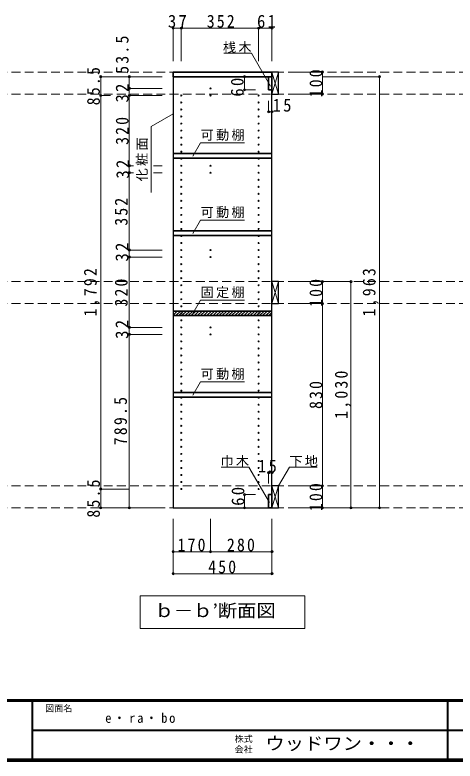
# Model space of a CAD drawing. Units: millimetres, scale not verified. Extents: x -3922 to 3878, y -2932 to 2722.
# Drawn here: x -100 to 1906, y -2864 to 533 of the extents above; entities that cross this region are included whole.
import ezdxf
from ezdxf.enums import TextEntityAlignment as Align

# ---------------------------------------------------------------- set-up
doc = ezdxf.new("R2010")
doc.units = ezdxf.units.MM
doc.header["$LTSCALE"] = 20
doc.header["$PDMODE"] = 32
doc.header["$PDSIZE"] = 10
doc.linetypes.add('DASHED2', pattern=[3, 2, -1])
for name, color, linetype, lineweight in [('0-2', 2, 'Continuous', 35), ('0-3_固定棚', 3, 'Continuous', 25), ('0-4_可動棚', 3, 'Continuous', 25), ('0-5_側板', 4, 'Continuous', 9), ('0-7_桟木・巾木', 2, 'Continuous', 35), ('0-8', 3, 'Continuous', 25), ('0-A_文字', 7, 'Continuous', 18), ('0-B_寸法', 7, 'Continuous', 9), ('0-C_ハッチ', 4, 'Continuous', 9), ('F-1_枠', 6, 'Continuous', 40)]:
    doc.layers.add(name, color=color, linetype=linetype, lineweight=lineweight)
doc.layers.add('F-A_文字', color=7, linetype='Continuous')
doc.styles.add('ＭＳ ゴシック', font='')
doc.styles.get('ＭＳ ゴシック').set_extended_font_data('MS Gothic')

msp = doc.modelspace()

# ---------------------------------------------------------------- linework, layer by layer
at = {"layer": '0-2'}
for p, q in [((621.15, 272.73), (1071.15, 272.73)), ((1071.15, 272.73), (1071.15, 251.73))]:
    msp.add_line(p, q, dxfattribs=at)
msp.add_lwpolyline([(1071.15, 251.73), (621.15, 251.73), (621.15, 272.73)], dxfattribs=at)
at = {"layer": '0-3_固定棚', "color": 2, "lineweight": 35}
for p, q in [((621.15, -815.27), (1071.15, -815.27)), ((621.15, -836.27), (1071.15, -836.27))]:
    msp.add_line(p, q, dxfattribs=at)
at = {"layer": '0-4_可動棚', "color": 2, "lineweight": 35}
for p, q in [((621.15, -98.27), (1071.15, -98.27)), ((621.15, -119.27), (1071.15, -119.27)), ((621.15, -450.27), (1071.15, -450.27)), ((621.15, -471.27), (1071.15, -471.27)), ((621.15, -1186.27), (1071.15, -1186.27)), ((621.15, -1207.27), (1071.15, -1207.27))]:
    msp.add_line(p, q, dxfattribs=at)
at = {"layer": '0-5_側板', "color": 3, "lineweight": 25}
for p, q in [((1071.15, 251.73), (621.15, 251.73)), ((1071.15, -1711.27), (1071.15, 251.73))]:
    msp.add_line(p, q, dxfattribs=at)
msp.add_lwpolyline([(621.15, 251.73), (621.15, -1711.27), (1071.15, -1711.27)], dxfattribs=at)
at = {"layer": '0-5_側板'}
for centre in [(791.15, 198.23), (658.15, 166.23), (658.15, 134.23), (791.15, 166.23), (1010.15, 166.23), (1010.15, 134.23), (658.15, 102.23), (1010.15, 102.23), (658.15, 70.23), (1010.15, 70.23), (658.15, 38.23), (1010.15, 38.23), (658.15, 6.23), (1010.15, 6.23), (658.15, -25.77), (1010.15, -25.77), (658.15, -57.77), (1010.15, -57.77), (658.15, -89.77), (1010.15, -89.77), (658.15, -121.77), (1010.15, -121.77), (658.15, -153.77), (791.15, -153.77), (1010.15, -153.77), (658.15, -185.77), (791.15, -185.77), (1010.15, -185.77), (658.15, -217.77), (1010.15, -217.77), (658.15, -249.77), (1010.15, -249.77), (658.15, -281.77), (1010.15, -281.77), (658.15, -313.77), (1010.15, -313.77), (658.15, -345.77), (1010.15, -345.77), (658.15, -377.77), (658.15, -409.77), (1010.15, -377.77), (1010.15, -409.77), (658.15, -441.77), (1010.15, -441.77), (658.15, -473.77), (1010.15, -473.77), (658.15, -505.77), (1010.15, -505.77), (658.15, -537.77), (791.15, -537.77), (1010.15, -537.77), (658.15, -569.77), (791.15, -569.77), (1010.15, -569.77), (658.15, -601.77), (1010.15, -601.77), (658.15, -633.77), (1010.15, -633.77), (658.15, -665.77), (1010.15, -665.77), (658.15, -697.77), (1010.15, -697.77), (658.15, -729.77), (1010.15, -729.77), (658.15, -761.77), (1010.15, -761.77), (658.15, -793.77), (1010.15, -793.77), (658.15, -825.77), (1010.15, -825.77), (658.15, -857.77), (1010.15, -857.77), (658.15, -889.77), (791.15, -889.77), (1010.15, -889.77), (658.15, -921.77), (791.15, -921.77), (1010.15, -921.77), (658.15, -953.77), (658.15, -985.77), (1010.15, -953.77), (1010.15, -985.77), (658.15, -1017.77), (1010.15, -1017.77), (658.15, -1049.77), (1010.15, -1049.77), (658.15, -1081.77), (1010.15, -1081.77), (658.15, -1113.77), (1010.15, -1113.77), (658.15, -1145.77), (1010.15, -1145.77), (658.15, -1177.77), (1010.15, -1177.77), (658.15, -1209.77), (1010.15, -1209.77), (658.15, -1241.77), (1010.15, -1241.77), (658.15, -1273.77), (1010.15, -1273.77), (658.15, -1305.77), (1010.15, -1305.77), (658.15, -1337.77), (1010.15, -1337.77), (658.15, -1369.77), (1010.15, -1369.77), (658.15, -1401.77), (1010.15, -1401.77), (658.15, -1433.77), (1010.15, -1433.77), (658.15, -1465.77), (1010.15, -1465.77), (658.15, -1497.77), (658.15, -1529.77), (1010.15, -1497.77), (1010.15, -1529.77), (658.15, -1561.77), (1010.15, -1561.77), (658.15, -1593.77), (1010.15, -1593.77), (658.15, -1625.77), (1010.15, -1625.77)]:
    msp.add_circle(centre, 2.5, dxfattribs=at)
at = {"layer": '0-7_桟木・巾木'}
for p, q in [((1071.15, 251.73), (1056.15, 251.73)), ((1056.15, 191.73), (1056.15, 251.73)), ((1071.15, 251.73), (1071.15, 191.73)), ((1056.15, -1651.27), (1071.15, -1651.27)), ((1071.15, -1651.27), (1071.15, -1711.27))]:
    msp.add_line(p, q, dxfattribs=at)
for points in [[(1071.15, 191.73), (1059.65, 191.73), (1056.15, 191.73)], [(1071.15, -1711.27), (1056.15, -1711.27), (1056.15, -1651.27)]]:
    msp.add_lwpolyline(points, dxfattribs=at)
at = {"layer": '0-8'}
for p, q in [((1071.15, 272.73), (1071.15, 172.73)), ((1101.15, 272.73), (1071.15, 272.73)), ((1101.15, 172.73), (1101.15, 272.73)), ((1071.15, 172.73), (1101.15, 172.73)), ((1071.15, -681.27), (1071.15, -781.27)), ((1101.15, -681.27), (1071.15, -681.27)), ((1101.15, -781.27), (1101.15, -681.27)), ((1071.15, -781.27), (1101.15, -781.27)), ((1071.15, -1611.27), (1071.15, -1711.27)), ((1101.15, -1611.27), (1071.15, -1611.27)), ((1101.15, -1711.27), (1101.15, -1611.27)), ((1071.15, -1711.27), (1101.15, -1711.27))]:
    msp.add_line(p, q, dxfattribs=at)
at = {"layer": '0-8', "color": 7, "lineweight": 18}
for p, q in [((1071.15, 172.73), (1101.15, 272.73)), ((1071.15, 272.73), (1101.15, 172.73)), ((1071.15, -781.27), (1101.15, -681.27)), ((1071.15, -681.27), (1101.15, -781.27)), ((1071.15, -1711.27), (1101.15, -1611.27)), ((1071.15, -1611.27), (1101.15, -1711.27))]:
    msp.add_line(p, q, dxfattribs=at)
at = {"layer": '0-A_文字'}
for p, q in [((621.15, 82.66), (521.15, 24.93)), ((521.15, -275.07), (521.15, 24.93)), ((711.13, -109.79), (746.15, -49.14)), ((946.15, -49.14), (746.15, -49.14)), ((711.13, -461.79), (746.15, -401.14)), ((946.15, -401.14), (746.15, -401.14)), ((711.13, -826.33), (746.15, -765.68)), ((946.15, -765.68), (746.15, -765.68)), ((711.13, -1197.79), (746.15, -1137.14)), ((946.15, -1137.14), (746.15, -1137.14)), ((966.37, -1525.68), (840.34, -1525.68)), ((1059.75, -1687.41), (966.37, -1525.68)), ((1221.15, -2111.27), (1221.15, -2261.27)), ((471.15, -2261.27), (1221.15, -2261.27))]:
    msp.add_line(p, q, dxfattribs=at)
for points in [[(1064.48, 208.2), (977.8, 358.32), (851.78, 358.32)], [(1101.15, -1611.27), (1150.57, -1525.68), (1276.59, -1525.68)], [(1221.15, -2111.27), (471.15, -2111.27), (471.15, -2261.27)]]:
    msp.add_lwpolyline(points, dxfattribs=at)
at = {"layer": '0-B_寸法', "color": 4}
for p, q in [((621.15, 472.73), (621.15, 322.73)), ((621.15, 472.73), (1071.15, 472.73)), ((658.15, 472.73), (658.15, 322.73)), ((1010.15, 472.73), (1010.15, 322.73)), ((1071.15, 472.73), (1071.15, 322.73)), ((1301.15, 272.73), (1151.15, 272.73)), ((1301.15, 272.73), (1301.15, 172.73)), ((291.15, 251.73), (291.15, -1711.27)), ((291.15, 251.73), (421.15, 251.73)), ((421.15, 251.73), (421.15, 198.23)), ((571.15, 251.73), (421.15, 251.73)), ((946.15, 251.73), (946.15, 191.73)), ((946.15, 251.73), (996.15, 251.73)), ((1561.15, 251.73), (1301.15, 251.73)), ((1561.15, 251.73), (1561.15, -1711.27)), ((421.15, 198.23), (421.15, 166.23)), ((571.15, 198.23), (421.15, 198.23)), ((946.15, 191.73), (996.15, 191.73)), ((1301.15, 172.73), (1151.15, 172.73)), ((291.15, 166.23), (336.16, 166.23)), ((421.15, 166.23), (421.15, -153.77)), ((571.15, 166.23), (421.15, 166.23)), ((1056.15, 91.73), (1056.15, 141.73)), ((1071.15, 91.73), (1071.15, 141.73)), ((1056.15, 91.73), (1071.15, 91.73)), ((421.15, -153.77), (421.15, -185.77)), ((439.64, -153.77), (421.15, -153.77)), ((571.15, -153.77), (531.4, -153.77)), ((421.15, -185.77), (421.15, -537.77)), ((439.64, -185.77), (421.15, -185.77)), ((571.15, -185.77), (531.4, -185.77)), ((421.15, -537.77), (421.15, -569.77)), ((571.15, -537.77), (421.15, -537.77)), ((421.15, -569.77), (421.15, -889.77)), ((571.15, -569.77), (421.15, -569.77)), ((1431.15, -681.27), (1151.15, -681.27)), ((1301.15, -781.27), (1301.15, -681.27)), ((1431.15, -1711.27), (1431.15, -681.27)), ((1301.15, -781.27), (1151.15, -781.27)), ((1301.15, -1611.27), (1301.15, -781.27)), ((421.15, -889.77), (421.15, -921.77)), ((571.15, -889.77), (421.15, -889.77)), ((571.15, -921.77), (421.15, -921.77)), ((421.15, -1711.27), (421.15, -921.77)), ((1056.15, -1551.27), (1071.15, -1551.27)), ((1056.15, -1551.27), (1056.15, -1601.27)), ((1071.15, -1551.27), (1071.15, -1601.27)), ((291.15, -1625.77), (421.15, -1625.77)), ((1301.15, -1611.27), (1151.15, -1611.27)), ((1301.15, -1711.27), (1301.15, -1611.27)), ((946.15, -1651.27), (946.15, -1711.27)), ((946.15, -1651.27), (996.15, -1651.27)), ((291.15, -1711.27), (421.15, -1711.27)), ((421.15, -1711.27), (571.15, -1711.27)), ((946.15, -1711.27), (996.15, -1711.27)), ((1561.15, -1711.27), (1151.15, -1711.27)), ((621.15, -2011.27), (621.15, -1761.27)), ((791.15, -1911.27), (791.15, -1761.27)), ((1071.15, -2011.27), (1071.15, -1761.27)), ((621.15, -1911.27), (1071.15, -1911.27)), ((621.15, -2011.27), (1071.15, -2011.27))]:
    msp.add_line(p, q, dxfattribs=at)
at = {"layer": '0-B_寸法', "color": 4, "linetype": 'DASHED2'}
for p, q in [((2864.83, 272.73), (-2981.53, 272.73)), ((2864.83, 172.73), (-2981.53, 172.73)), ((2864.83, -681.27), (-2981.53, -681.27)), ((2864.83, -781.27), (-2981.53, -781.27)), ((2864.83, -1611.27), (-2981.53, -1611.27)), ((2864.83, -1711.27), (-2981.53, -1711.27))]:
    msp.add_line(p, q, dxfattribs=at)
at = {"layer": '0-B_寸法'}
for p in [(621.15, 472.73), (658.15, 472.73), (1010.15, 472.73), (1071.15, 472.73), (1301.15, 272.73), (291.15, 251.73), (421.15, 251.73), (946.15, 251.73), (1561.15, 251.73), (291.15, 166.23), (421.15, 198.23), (421.15, 166.23), (946.15, 191.73), (1301.15, 172.73), (1056.15, 91.73), (1071.15, 91.73), (421.15, -153.77), (421.15, -185.77), (421.15, -537.77), (421.15, -569.77), (1301.15, -681.27), (1431.15, -681.27), (1301.15, -781.27), (421.15, -889.77), (421.15, -921.77), (1056.15, -1551.27), (1071.15, -1551.27), (291.15, -1625.77), (1301.15, -1611.27), (946.15, -1651.27), (291.15, -1711.27), (421.15, -1711.27), (946.15, -1711.27), (1301.15, -1711.27), (1431.15, -1711.27), (1561.15, -1711.27), (621.15, -1911.27), (791.15, -1911.27), (1071.15, -1911.27), (621.15, -2011.27), (1071.15, -2011.27)]:
    msp.add_point(p, dxfattribs=at)
at = {"layer": '0-C_ハッチ'}
for p, q in [((621.15, -833.79), (639.68, -815.27)), ((621.15, -819.65), (625.53, -815.27)), ((632.82, -836.27), (653.82, -815.27)), ((646.96, -836.27), (667.96, -815.27)), ((661.1, -836.27), (682.1, -815.27)), ((675.24, -836.27), (696.24, -815.27)), ((689.39, -836.27), (710.39, -815.27)), ((703.53, -836.27), (724.53, -815.27)), ((717.67, -836.27), (738.67, -815.27)), ((731.81, -836.27), (752.81, -815.27)), ((745.96, -836.27), (766.96, -815.27)), ((760.1, -836.27), (781.1, -815.27)), ((774.24, -836.27), (795.24, -815.27)), ((788.38, -836.27), (809.38, -815.27)), ((802.52, -836.27), (823.52, -815.27)), ((802.52, -836.27), (823.52, -815.27)), ((816.67, -836.27), (837.67, -815.27)), ((830.81, -836.27), (851.81, -815.27)), ((844.95, -836.27), (865.95, -815.27)), ((859.09, -836.27), (880.09, -815.27)), ((873.23, -836.27), (894.23, -815.27)), ((887.38, -836.27), (908.38, -815.27)), ((901.52, -836.27), (922.52, -815.27)), ((915.66, -836.27), (936.66, -815.27)), ((929.8, -836.27), (950.8, -815.27)), ((943.95, -836.27), (964.95, -815.27)), ((958.09, -836.27), (979.09, -815.27)), ((972.23, -836.27), (993.23, -815.27)), ((986.37, -836.27), (1007.37, -815.27)), ((1000.51, -836.27), (1021.51, -815.27)), ((1014.66, -836.27), (1035.66, -815.27)), ((1028.8, -836.27), (1049.8, -815.27)), ((1042.94, -836.27), (1063.94, -815.27)), ((1057.08, -836.27), (1071.15, -822.2))]:
    msp.add_line(p, q, dxfattribs=at)
at = {"layer": 'F-1_枠'}
for p, q in [((3877.97, -2587.71), (-3922.03, -2587.71)), ((3877.97, -2591.04), (-3922.03, -2591.04)), ((-22.03, -2591.04), (-22.03, -2857.71)), ((1871.3, -2591.04), (1871.3, -2857.71)), ((-22.03, -2724.37), (3871.3, -2724.38)), ((3877.97, -2857.71), (-3922.03, -2857.71)), ((3877.97, -2861.04), (-3922.03, -2861.04)), ((3877.97, -2864.37), (-3922.03, -2864.37))]:
    msp.add_line(p, q, dxfattribs=at)

# ---------------------------------------------------------------- texts
at = {"layer": '0-A_文字', "style": 'ＭＳ ゴシック', "width": 1.1}
msp.add_text('ｂ－ｂ’断面図', height=58.65, dxfattribs=at).set_placement((536.15, -2226.27), align=Align.BOTTOM_LEFT)
at = {"layer": '0-A_文字', "char_height": 43.99, "attachment_point": 7, "style": 'ＭＳ ゴシック'}
for s, insert in [('\\T1.17;桟木', (847.8, 358.32)), ('\\T1.17;可動棚', (746.15, -40.36)), ('\\T1.17;可動棚', (746.15, -392.36)), ('\\T1.17;固定棚', (746.15, -756.89)), ('\\T1.17;可動棚', (746.15, -1128.36)), ('\\T1.17;巾木', (836.37, -1525.68)), ('\\T1.17;下地', (1150.57, -1525.68)), ('\\T1.28;\\W0.95;e・ra・bo', (311.3, -2691.04))]:
    msp.add_mtext(s, dxfattribs=dict(at, insert=insert))
at = {"layer": '0-A_文字', "insert": (506.15, -225.07), "char_height": 43.99, "attachment_point": 7, "rotation": 90, "style": 'ＭＳ ゴシック'}
msp.add_mtext('\\T1.17;化粧面', dxfattribs=at)
at = {"layer": '0-B_寸法', "char_height": 58.65, "attachment_point": 7, "style": 'ＭＳ ゴシック'}
for s, insert in [('\\T1.27;\\W0.95;37', (597.15, 473.94)), ('\\T1.27;\\W0.9;352', (774.15, 473.94)), ('\\T1.27;\\W0.95;61', (1003.15, 473.94)), ('\\T1.27;\\W0.95;15', (1074.04, 91.73)), ('\\T1.27;\\W0.95;15', (1007.3, -1551.27)), ('\\T1.27;\\W0.9;170', (641.15, -1910.06)), ('\\T1.27;\\W0.9;280', (866.15, -1910.06)), ('\\T1.27;\\W0.9;450', (780.61, -2010.06))]:
    msp.add_mtext(s, dxfattribs=dict(at, insert=insert))
at = {"layer": '0-B_寸法', "char_height": 58.65, "attachment_point": 7, "rotation": 90, "style": 'ＭＳ ゴシック'}
for s, insert in [('\\T1.28;\\W0.9;53.5', (418.54, 264.81)), ('\\T1.28;\\W0.9;85.5', (287.83, 121.48)), ('\\T1.27;\\W0.9;100', (1301.15, 157.73)), ('\\T1.27;\\W0.95;60', (942.95, 160.86)), ('\\T1.27;\\W0.95;32', (418.54, 134.1)), ('\\T1.27;\\W0.9;320', (418.54, -58.77)), ('\\T1.27;\\W0.95;32', (421.15, -212.27)), ('\\T1.27;\\W0.9;352', (414.24, -426.77)), ('\\T1.27;\\W0.95;32', (417.64, -589.89)), ('\\T1.28;\\W0.9;1,792', (287.83, -839.77)), ('\\T1.28;\\W0.9;1,963', (1557.83, -839.77)), ('\\T1.27;\\W0.9;320', (414.24, -794.77)), ('\\T1.27;\\W0.9;100', (1301.15, -796.27)), ('\\T1.27;\\W0.95;32', (417.64, -941.89)), ('\\T1.28;\\W0.9;1,030', (1431.15, -1306.27)), ('\\T1.27;\\W0.9;830', (1301.15, -1261.27)), ('\\T1.28;\\W0.9;789.5', (411.15, -1426.52)), ('\\T1.28;\\W0.9;85.5', (287.83, -1756.02)), ('\\T1.27;\\W0.95;60', (946.15, -1702.05)), ('\\T1.27;\\W0.9;100', (1301.15, -1726.27))]:
    msp.add_mtext(s, dxfattribs=dict(at, insert=insert))
at = {"layer": 'F-A_文字', "style": 'ＭＳ ゴシック'}
for s, p in [('図面名', (37.97, -2647.71)), ('株式', (901.3, -2787.04)), ('会社', (901.3, -2835.04))]:
    msp.add_text(s, height=29.33, dxfattribs=at).set_placement(p, align=Align.BOTTOM_LEFT)
at = {"layer": 'F-A_文字', "style": 'ＭＳ ゴシック', "width": 1.1}
msp.add_text('ウッドワン・・・', height=58.65, dxfattribs=at).set_placement((1041.3, -2831.04), align=Align.BOTTOM_LEFT)

doc.saveas('drawing.dxf')
